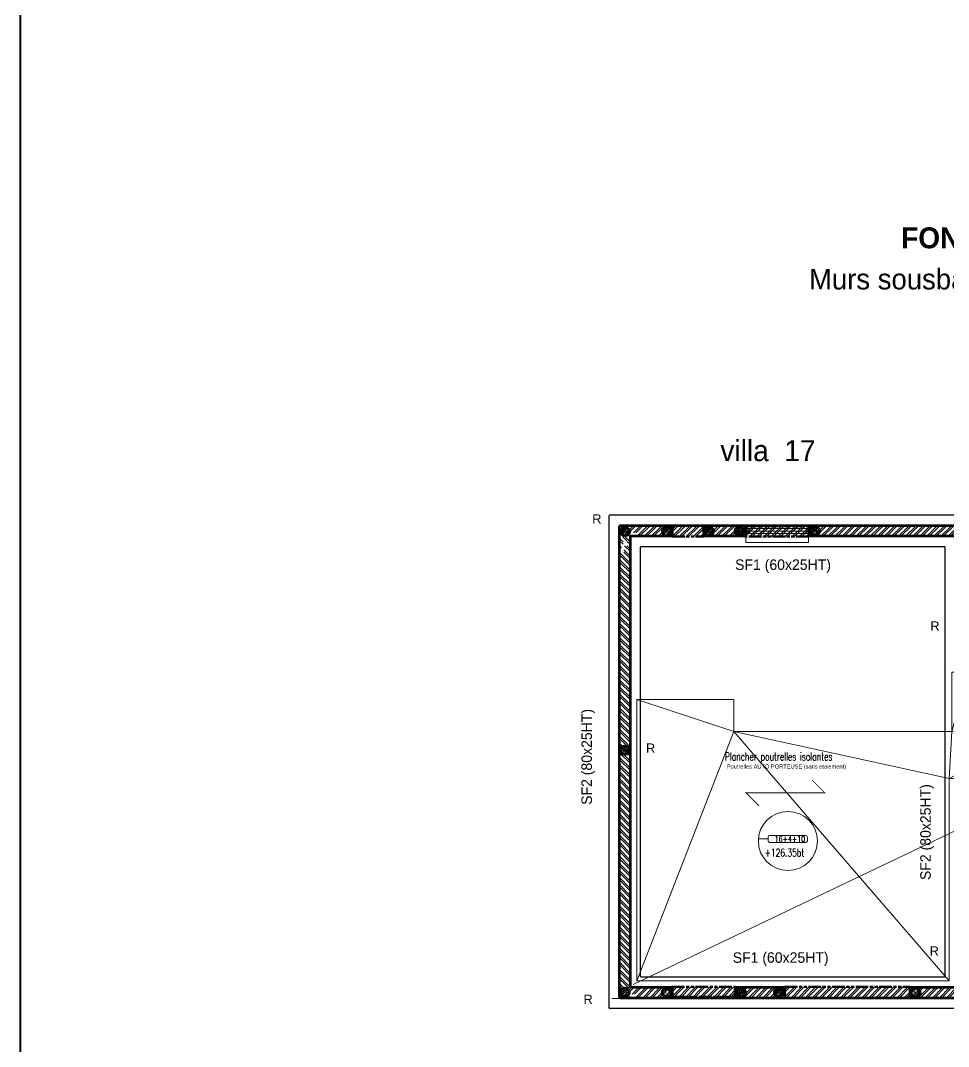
# Model space of a CAD drawing. Header units: metres. Extents: x -12536 to 12621, y -17191 to 9596.
# Drawn here: x -6160 to -4391, y -14143 to -12186 of the extents above; entities that cross this region are included whole.
import ezdxf
from ezdxf.enums import TextEntityAlignment as Align

# ---------------------------------------------------------------- set-up
doc = ezdxf.new("R2010")
doc.units = ezdxf.units.M
doc.header["$MEASUREMENT"] = 0
doc.linetypes.add('ACAD_ISO09W100', pattern=[45, 24, -3, 6, -3, 6, -3])
for name, color, linetype, lineweight in [('B-COT', 1, 'Continuous', 18), ('B-HAC', 8, 'Continuous', 9), ('B-HACH', 8, 'Continuous', 9), ('B-TEXT-NIVEAU', 3, 'Continuous', 20), ('B-TITRE POTEAUX', 7, 'Continuous', 60), ('B-VOILE-BA', 7, 'Continuous', 60), ('DALLE', 5, 'Continuous', 9)]:
    doc.layers.add(name, color=color, linetype=linetype, lineweight=lineweight)
doc.layers.add('Calque commun', color=7, linetype='Continuous')
doc.layers.add('Layer4', color=7, linetype='Continuous')
doc.styles.add('Arial', font='arial.ttf', dxfattribs={"height": 0.128})
doc.styles.add('Century Gothic', font='GOTHICB.TTF', dxfattribs={"height": 0.4})
doc.styles.add('Century Gothic4', font='GOTHIC.TTF', dxfattribs={"height": 0.4})
doc.styles.add('TEXTE100', font='romans.shx', dxfattribs={"width": 0.7, "height": 0.3})

# ---------------------------------------------------------------- blocks, each defined once
blk = doc.blocks.new('@PRES_1_$$_1-7')
at = {"layer": 'Calque commun', "color": 5, "linetype": 'Continuous', "lineweight": 5}
for p, q in [((0, 0.32), (1.2, 0.32)), ((1.2, 0.15), (0, 0.15)), ((1.2, 0.05), (0, 0.05)), ((0, 0), (1.2, 0)), ((0.05, 0.05), (0.05, 0.15)), ((0.05, 0.1), (1.15, 0.1)), ((1.15, 0.15), (1.15, 0.05))]:
    blk.add_line(p, q, dxfattribs=at)
blk = doc.blocks.new('@PRES_1_$$_1-8')
at = {"layer": 'Calque commun', "color": 7, "linetype": 'Continuous', "lineweight": 5}
blk.add_line((0, 0), (0, 0.32), dxfattribs=at)
blk = doc.blocks.new('@PRES_1_$$_1-9')
at = {"layer": 'Calque commun', "color": 7, "linetype": 'Continuous', "lineweight": 5}
blk.add_line((0, 0), (0, 0.32), dxfattribs=at)
blk = doc.blocks.new('INTER_2D_COMB3')
at = {"layer": 'Layer4', "color": 0, "linetype": 'ByBlock', "lineweight": -2}
for name in ['@PRES_1_$$_1-7', '@PRES_1_$$_1-8']:
    blk.add_blockref(name, (0, 0), dxfattribs=at)
at = {"layer": 'Layer4', "color": 0, "linetype": 'ByBlock', "lineweight": -2, "extrusion": (0, 0, -1), "xscale": -1, "yscale": -1, "zscale": -1, "rotation": 180}
blk.add_blockref('@PRES_1_$$_1-9', (-1.2, 0), dxfattribs=at)
blk = doc.blocks.new('PLACED_COMB3')
at = {"layer": 'Layer4', "color": 0, "linetype": 'ByBlock', "lineweight": -2}
blk.add_blockref('INTER_2D_COMB3', (0, 0), dxfattribs=at)

msp = doc.modelspace()

# ---------------------------------------------------------------- hatches: boundary and pattern name
at = {"layer": 'B-HAC'}
h = msp.add_hatch(dxfattribs=at)
h.set_pattern_fill('ANSI32', color=256)
h.set_pattern_definition([(45, (-67898.721, 78933.47), (-6.7351921, 6.7351921), []), (45, (-67894.231, 78933.47), (-6.7351921, 6.7351921), [])])
h.paths.add_polyline_path([(-5016.02, -13151.201), (-4357.176, -13151.277), (-4357.176, -13171.277), (-5016.02, -13171.201)])
h.paths.add_polyline_path([(-4996.858, -13169.116), (-4996.783, -13163.607), (-4986.44, -13163.607), (-4986.515, -13169.116)], flags=16)
h.paths.add_polyline_path([(-5009.015, -13165.206), (-5009.06, -13157.373), (-4999.788, -13157.347), (-4999.743, -13165.18)], flags=16)
h = msp.add_hatch(dxfattribs=at)
h.set_pattern_fill('ANSI32', color=256, angle=-90)
h.set_pattern_definition([(315, (87086.735, 49710.843), (6.7351921, 6.7351921), []), (315, (87086.735, 49706.353), (6.7351921, 6.7351921), [])])
h.paths.add_polyline_path([(-4997.936, -13171.858), (-4998.012, -14030.941), (-5018.012, -14030.941), (-5017.936, -13171.858)])
h.paths.add_polyline_path([(-5015.851, -13191.02), (-5010.342, -13191.094), (-5010.342, -13201.438), (-5015.851, -13201.363)], flags=16)
h.paths.add_polyline_path([(-5011.941, -13178.863), (-5004.108, -13178.818), (-5004.082, -13188.09), (-5011.915, -13188.135)], flags=16)
h = msp.add_hatch(dxfattribs=at)
h.set_pattern_fill('ANSI32', color=256)
h.set_pattern_definition([(45, (-67901.06, 78054.328), (-6.7351921, 6.7351921), []), (45, (-67896.57, 78054.328), (-6.7351921, 6.7351921), [])])
h.paths.add_polyline_path([(-5018.359, -14030.344), (-4359.515, -14030.42), (-4359.515, -14050.42), (-5018.359, -14050.344)])
h.paths.add_polyline_path([(-4999.197, -14048.258), (-4999.122, -14042.75), (-4988.779, -14042.75), (-4988.853, -14048.258)], flags=16)
h.paths.add_polyline_path([(-5011.354, -14044.349), (-5011.399, -14036.516), (-5002.127, -14036.49), (-5002.082, -14044.323)], flags=16)
at = {"layer": 'B-HACH', "ltscale": 0.225}
h = msp.add_hatch(dxfattribs=at)
h.set_pattern_fill('AR-CONC', color=256, scale=0.028, style=0)
h.set_pattern_definition([(50, (2926.5668, -1824.4993), (5.1011707, -0.4462944), [0.5334, -5.8674]), (355, (2926.567, -1824.4993), (-0.9867991, 5.349586), [0.42672, -4.69392]), (100.451, (2926.992, -1824.5365), (4.11439, 4.9032673), [0.45332, -4.98652]), (46.1842, (2926.567, -1823.077), (7.5902131, -1.1771852), [0.8001, -8.8011]), (96.6356, (2927.199, -1823.175), (6.6473186, 6.9279156), [0.67998, -7.47978]), (351.184, (2926.567, -1823.077), (6.647329, 6.9279033), [0.64008, -7.04088]), (21, (2927.278, -1823.4325), (4.2452166, -2.8634345), [0.5334, -5.8674]), (326, (2927.278, -1823.4325), (1.7304568, 5.157263), [0.42672, -4.69392]), (71.4514, (2927.6317, -1823.671), (5.9756617, 2.29384), [0.45332, -4.98652]), (37.5, (2926.5668, -1824.4993), (0.0864809, 2.3675411), [0, -4.637024, 0, -4.76504, 0, -4.7117]), (7.5, (2926.5668, -1824.4993), (1.87095055, 2.8050561), [0, -2.716784, 0, -4.530344, 0, -1.79578]), (327.5, (2924.9808, -1824.4993), (3.79653666, -0.16040483), [0, -1.778, 0, -5.54736, 0, -7.36092]), (317.5, (2924.2696, -1824.4993), (4.1476171, 0.71194175), [0, -2.3114, 0, -3.684016, 0, -5.22732])])
h.paths.add_polyline_path([(-4999.62, -13160.963, 1), (-5016.42, -13160.963, 1)])
h = msp.add_hatch(dxfattribs=at)
h.set_pattern_fill('AR-CONC', color=256, scale=0.028, style=0)
h.set_pattern_definition([(50, (3006.423, -1823.995), (5.1011707, -0.4462944), [0.5334, -5.8674]), (355, (3006.423, -1823.995), (-0.9867991, 5.349586), [0.42672, -4.69392]), (100.451, (3006.848, -1824.032), (4.11439, 4.9032673), [0.45332, -4.98652]), (46.1842, (3006.423, -1822.5725), (7.5902131, -1.1771852), [0.8001, -8.8011]), (96.6356, (3007.0554, -1822.6706), (6.6473186, 6.9279156), [0.67998, -7.47978]), (351.184, (3006.423, -1822.5725), (6.647329, 6.9279033), [0.64008, -7.04088]), (21, (3007.134, -1822.928), (4.2452166, -2.8634345), [0.5334, -5.8674]), (326, (3007.134, -1822.928), (1.7304568, 5.157263), [0.42672, -4.69392]), (71.4514, (3007.488, -1823.1667), (5.9756617, 2.29384), [0.45332, -4.98652]), (37.5, (3006.4229, -1823.9949), (0.0864809, 2.3675411), [0, -4.637024, 0, -4.76504, 0, -4.7117]), (7.5, (3006.423, -1823.9949), (1.87095055, 2.8050561), [0, -2.716784, 0, -4.530344, 0, -1.79578]), (327.5, (3004.837, -1823.9949), (3.79653666, -0.16040483), [0, -1.778, 0, -5.54736, 0, -7.36092]), (317.5, (3004.1257, -1823.995), (4.1476171, 0.71194175), [0, -2.3114, 0, -3.684016, 0, -5.22732])])
h.paths.add_polyline_path([(-4919.764, -13160.458, 1), (-4936.564, -13160.458, 1)])
h = msp.add_hatch(dxfattribs=at)
h.set_pattern_fill('AR-CONC', color=256, scale=0.028, style=0)
h.set_pattern_definition([(50, (3086.736, -1824.004), (5.1011707, -0.4462944), [0.5334, -5.8674]), (355, (3086.736, -1824.004), (-0.9867991, 5.349586), [0.42672, -4.69392]), (100.451, (3087.161, -1824.041), (4.11439, 4.9032673), [0.45332, -4.98652]), (46.1842, (3086.736, -1822.5816), (7.5902131, -1.1771852), [0.8001, -8.8011]), (96.6356, (3087.3684, -1822.68), (6.6473186, 6.9279156), [0.67998, -7.47978]), (351.184, (3086.736, -1822.582), (6.647329, 6.9279033), [0.64008, -7.04088]), (21, (3087.447, -1822.937), (4.2452166, -2.8634345), [0.5334, -5.8674]), (326, (3087.447, -1822.937), (1.7304568, 5.157263), [0.42672, -4.69392]), (71.4514, (3087.801, -1823.176), (5.9756617, 2.29384), [0.45332, -4.98652]), (37.5, (3086.7359, -1824.004), (0.0864809, 2.3675411), [0, -4.637024, 0, -4.76504, 0, -4.7117]), (7.5, (3086.7359, -1824.004), (1.87095055, 2.8050561), [0, -2.716784, 0, -4.530344, 0, -1.79578]), (327.5, (3085.1499, -1824.004), (3.79653666, -0.16040483), [0, -1.778, 0, -5.54736, 0, -7.36092]), (317.5, (3084.4387, -1824.004), (4.1476171, 0.71194175), [0, -2.3114, 0, -3.684016, 0, -5.22732])])
h.paths.add_polyline_path([(-4839.451, -13160.467, 1), (-4856.251, -13160.467, 1)])
h = msp.add_hatch(dxfattribs=at)
h.set_pattern_fill('AR-CONC', color=256, scale=0.028, style=0)
h.set_pattern_definition([(50, (3144.883, -1823.3014), (5.1011707, -0.4462944), [0.5334, -5.8674]), (355, (3144.883, -1823.3014), (-0.9867991, 5.349586), [0.42672, -4.69392]), (100.451, (3145.308, -1823.3386), (4.11439, 4.9032673), [0.45332, -4.98652]), (46.1842, (3144.883, -1821.879), (7.5902131, -1.1771852), [0.8001, -8.8011]), (96.6356, (3145.5154, -1821.977), (6.6473186, 6.9279156), [0.67998, -7.47978]), (351.184, (3144.883, -1821.879), (6.647329, 6.9279033), [0.64008, -7.04088]), (21, (3145.594, -1822.2346), (4.2452166, -2.8634345), [0.5334, -5.8674]), (326, (3145.594, -1822.2346), (1.7304568, 5.157263), [0.42672, -4.69392]), (71.4514, (3145.948, -1822.473), (5.9756617, 2.29384), [0.45332, -4.98652]), (37.5, (3144.8829, -1823.3014), (0.0864809, 2.3675411), [0, -4.637024, 0, -4.76504, 0, -4.7117]), (7.5, (3144.883, -1823.3014), (1.87095055, 2.8050561), [0, -2.716784, 0, -4.530344, 0, -1.79578]), (327.5, (3143.297, -1823.3014), (3.79653666, -0.16040483), [0, -1.778, 0, -5.54736, 0, -7.36092]), (317.5, (3142.5857, -1823.3014), (4.1476171, 0.71194175), [0, -2.3114, 0, -3.684016, 0, -5.22732])])
h.paths.add_polyline_path([(-4781.304, -13159.765, 1), (-4798.104, -13159.765, 1)])
h = msp.add_hatch(dxfattribs=at)
h.set_pattern_fill('AR-CONC', color=256, scale=0.028, style=0)
h.set_pattern_definition([(50, (3288.681, -1823.4875), (5.1011707, -0.4462944), [0.5334, -5.8674]), (355, (3288.681, -1823.4875), (-0.9867991, 5.349586), [0.42672, -4.69392]), (100.451, (3289.106, -1823.5247), (4.11439, 4.9032673), [0.45332, -4.98652]), (46.1842, (3288.681, -1822.065), (7.5902131, -1.1771852), [0.8001, -8.8011]), (96.6356, (3289.313, -1822.163), (6.6473186, 6.9279156), [0.67998, -7.47978]), (351.184, (3288.681, -1822.065), (6.647329, 6.9279033), [0.64008, -7.04088]), (21, (3289.392, -1822.4207), (4.2452166, -2.8634345), [0.5334, -5.8674]), (326, (3289.392, -1822.4207), (1.7304568, 5.157263), [0.42672, -4.69392]), (71.4514, (3289.746, -1822.6593), (5.9756617, 2.29384), [0.45332, -4.98652]), (37.5, (3288.6808, -1823.4875), (0.0864809, 2.3675411), [0, -4.637024, 0, -4.76504, 0, -4.7117]), (7.5, (3288.6808, -1823.4875), (1.87095055, 2.8050561), [0, -2.716784, 0, -4.530344, 0, -1.79578]), (327.5, (3287.0948, -1823.4875), (3.79653666, -0.16040483), [0, -1.778, 0, -5.54736, 0, -7.36092]), (317.5, (3286.3836, -1823.4875), (4.1476171, 0.71194175), [0, -2.3114, 0, -3.684016, 0, -5.22732])])
h.paths.add_polyline_path([(-4637.506, -13159.951, 1), (-4654.306, -13159.951, 1)])
h = msp.add_hatch(dxfattribs=at)
h.set_pattern_fill('AR-CONC', color=256, scale=0.028, style=0)
h.set_pattern_definition([(50, (2926.4552, -2241.334), (5.1011707, -0.4462944), [0.5334, -5.8674]), (355, (2926.455, -2241.334), (-0.9867991, 5.349586), [0.42672, -4.69392]), (100.451, (2926.8803, -2241.371), (4.11439, 4.9032673), [0.45332, -4.98652]), (46.1842, (2926.455, -2239.9116), (7.5902131, -1.1771852), [0.8001, -8.8011]), (96.6356, (2927.088, -2240.01), (6.6473186, 6.9279156), [0.67998, -7.47978]), (351.184, (2926.455, -2239.912), (6.647329, 6.9279033), [0.64008, -7.04088]), (21, (2927.1664, -2240.2672), (4.2452166, -2.8634345), [0.5334, -5.8674]), (326, (2927.1664, -2240.267), (1.7304568, 5.157263), [0.42672, -4.69392]), (71.4514, (2927.52, -2240.506), (5.9756617, 2.29384), [0.45332, -4.98652]), (37.5, (2926.4552, -2241.334), (0.0864809, 2.3675411), [0, -4.637024, 0, -4.76504, 0, -4.7117]), (7.5, (2926.4552, -2241.334), (1.87095055, 2.8050561), [0, -2.716784, 0, -4.530344, 0, -1.79578]), (327.5, (2924.8693, -2241.334), (3.79653666, -0.16040483), [0, -1.778, 0, -5.54736, 0, -7.36092]), (317.5, (2924.158, -2241.334), (4.1476171, 0.71194175), [0, -2.3114, 0, -3.684016, 0, -5.22732])])
h.paths.add_polyline_path([(-4999.732, -13577.797, 1), (-5016.532, -13577.797, 1)])
h = msp.add_hatch(dxfattribs=at)
h.set_pattern_fill('AR-CONC', color=256, scale=0.028, style=0)
h.set_pattern_definition([(50, (2926.1564, -2703.103), (5.1011707, -0.4462944), [0.5334, -5.8674]), (355, (2926.1564, -2703.103), (-0.9867991, 5.349586), [0.42672, -4.69392]), (100.451, (2926.5815, -2703.14), (4.11439, 4.9032673), [0.45332, -4.98652]), (46.1842, (2926.1564, -2701.6806), (7.5902131, -1.1771852), [0.8001, -8.8011]), (96.6356, (2926.789, -2701.779), (6.6473186, 6.9279156), [0.67998, -7.47978]), (351.184, (2926.156, -2701.681), (6.647329, 6.9279033), [0.64008, -7.04088]), (21, (2926.8676, -2702.0362), (4.2452166, -2.8634345), [0.5334, -5.8674]), (326, (2926.8676, -2702.036), (1.7304568, 5.157263), [0.42672, -4.69392]), (71.4514, (2927.2213, -2702.275), (5.9756617, 2.29384), [0.45332, -4.98652]), (37.5, (2926.1564, -2703.103), (0.0864809, 2.3675411), [0, -4.637024, 0, -4.76504, 0, -4.7117]), (7.5, (2926.1564, -2703.103), (1.87095055, 2.8050561), [0, -2.716784, 0, -4.530344, 0, -1.79578]), (327.5, (2924.5704, -2703.103), (3.79653666, -0.16040483), [0, -1.778, 0, -5.54736, 0, -7.36092]), (317.5, (2923.8592, -2703.103), (4.1476171, 0.71194175), [0, -2.3114, 0, -3.684016, 0, -5.22732])])
h.paths.add_polyline_path([(-5000.031, -14039.566, 1), (-5016.831, -14039.566, 1)])
h = msp.add_hatch(dxfattribs=at)
h.set_pattern_fill('AR-CONC', color=256, scale=0.028, style=0)
h.set_pattern_definition([(50, (3005.741, -2703.4853), (5.1011707, -0.4462944), [0.5334, -5.8674]), (355, (3005.741, -2703.4853), (-0.9867991, 5.349586), [0.42672, -4.69392]), (100.451, (3006.166, -2703.5225), (4.11439, 4.9032673), [0.45332, -4.98652]), (46.1842, (3005.741, -2702.063), (7.5902131, -1.1771852), [0.8001, -8.8011]), (96.6356, (3006.3736, -2702.161), (6.6473186, 6.9279156), [0.67998, -7.47978]), (351.184, (3005.741, -2702.063), (6.647329, 6.9279033), [0.64008, -7.04088]), (21, (3006.4523, -2702.4185), (4.2452166, -2.8634345), [0.5334, -5.8674]), (326, (3006.4523, -2702.4185), (1.7304568, 5.157263), [0.42672, -4.69392]), (71.4514, (3006.806, -2702.657), (5.9756617, 2.29384), [0.45332, -4.98652]), (37.5, (3005.7411, -2703.4853), (0.0864809, 2.3675411), [0, -4.637024, 0, -4.76504, 0, -4.7117]), (7.5, (3005.741, -2703.4853), (1.87095055, 2.8050561), [0, -2.716784, 0, -4.530344, 0, -1.79578]), (327.5, (3004.1551, -2703.4853), (3.79653666, -0.16040483), [0, -1.778, 0, -5.54736, 0, -7.36092]), (317.5, (3003.444, -2703.4853), (4.1476171, 0.71194175), [0, -2.3114, 0, -3.684016, 0, -5.22732])])
h.paths.add_polyline_path([(-4920.446, -14039.949, 1), (-4937.246, -14039.949, 1)])
h = msp.add_hatch(dxfattribs=at)
h.set_pattern_fill('AR-CONC', color=256, scale=0.028, style=0)
h.set_pattern_definition([(50, (3147.768, -2703.3288), (5.1011707, -0.4462944), [0.5334, -5.8674]), (355, (3147.768, -2703.329), (-0.9867991, 5.349586), [0.42672, -4.69392]), (100.451, (3148.193, -2703.366), (4.11439, 4.9032673), [0.45332, -4.98652]), (46.1842, (3147.768, -2701.9064), (7.5902131, -1.1771852), [0.8001, -8.8011]), (96.6356, (3148.4006, -2702.0045), (6.6473186, 6.9279156), [0.67998, -7.47978]), (351.184, (3147.768, -2701.906), (6.647329, 6.9279033), [0.64008, -7.04088]), (21, (3148.4792, -2702.262), (4.2452166, -2.8634345), [0.5334, -5.8674]), (326, (3148.479, -2702.262), (1.7304568, 5.157263), [0.42672, -4.69392]), (71.4514, (3148.833, -2702.5006), (5.9756617, 2.29384), [0.45332, -4.98652]), (37.5, (3147.768, -2703.3288), (0.0864809, 2.3675411), [0, -4.637024, 0, -4.76504, 0, -4.7117]), (7.5, (3147.768, -2703.3288), (1.87095055, 2.8050561), [0, -2.716784, 0, -4.530344, 0, -1.79578]), (327.5, (3146.182, -2703.3288), (3.79653666, -0.16040483), [0, -1.778, 0, -5.54736, 0, -7.36092]), (317.5, (3145.471, -2703.3288), (4.1476171, 0.71194175), [0, -2.3114, 0, -3.684016, 0, -5.22732])])
h.paths.add_polyline_path([(-4778.419, -14039.792, 1), (-4795.219, -14039.792, 1)])
h = msp.add_hatch(dxfattribs=at)
h.set_pattern_fill('AR-CONC', color=256, scale=0.028, style=0)
h.set_pattern_definition([(50, (3219.729, -2703.3288), (5.1011707, -0.4462944), [0.5334, -5.8674]), (355, (3219.729, -2703.329), (-0.9867991, 5.349586), [0.42672, -4.69392]), (100.451, (3220.154, -2703.366), (4.11439, 4.9032673), [0.45332, -4.98652]), (46.1842, (3219.729, -2701.9064), (7.5902131, -1.1771852), [0.8001, -8.8011]), (96.6356, (3220.3616, -2702.0045), (6.6473186, 6.9279156), [0.67998, -7.47978]), (351.184, (3219.729, -2701.906), (6.647329, 6.9279033), [0.64008, -7.04088]), (21, (3220.4403, -2702.262), (4.2452166, -2.8634345), [0.5334, -5.8674]), (326, (3220.4403, -2702.262), (1.7304568, 5.157263), [0.42672, -4.69392]), (71.4514, (3220.794, -2702.5006), (5.9756617, 2.29384), [0.45332, -4.98652]), (37.5, (3219.729, -2703.3288), (0.0864809, 2.3675411), [0, -4.637024, 0, -4.76504, 0, -4.7117]), (7.5, (3219.729, -2703.3288), (1.87095055, 2.8050561), [0, -2.716784, 0, -4.530344, 0, -1.79578]), (327.5, (3218.1431, -2703.3288), (3.79653666, -0.16040483), [0, -1.778, 0, -5.54736, 0, -7.36092]), (317.5, (3217.432, -2703.3288), (4.1476171, 0.71194175), [0, -2.3114, 0, -3.684016, 0, -5.22732])])
h.paths.add_polyline_path([(-4706.458, -14039.792, 1), (-4723.258, -14039.792, 1)])
h = msp.add_hatch(dxfattribs=at)
h.set_pattern_fill('AR-CONC', color=256, scale=0.028, style=0)
h.set_pattern_definition([(50, (3480.441, -2703.596), (5.1011707, -0.4462944), [0.5334, -5.8674]), (355, (3480.441, -2703.596), (-0.9867991, 5.349586), [0.42672, -4.69392]), (100.451, (3480.866, -2703.633), (4.11439, 4.9032673), [0.45332, -4.98652]), (46.1842, (3480.441, -2702.1735), (7.5902131, -1.1771852), [0.8001, -8.8011]), (96.6356, (3481.0735, -2702.2716), (6.6473186, 6.9279156), [0.67998, -7.47978]), (351.184, (3480.441, -2702.1735), (6.647329, 6.9279033), [0.64008, -7.04088]), (21, (3481.1522, -2702.529), (4.2452166, -2.8634345), [0.5334, -5.8674]), (326, (3481.152, -2702.529), (1.7304568, 5.157263), [0.42672, -4.69392]), (71.4514, (3481.506, -2702.7677), (5.9756617, 2.29384), [0.45332, -4.98652]), (37.5, (3480.441, -2703.5959), (0.0864809, 2.3675411), [0, -4.637024, 0, -4.76504, 0, -4.7117]), (7.5, (3480.441, -2703.596), (1.87095055, 2.8050561), [0, -2.716784, 0, -4.530344, 0, -1.79578]), (327.5, (3478.855, -2703.5959), (3.79653666, -0.16040483), [0, -1.778, 0, -5.54736, 0, -7.36092]), (317.5, (3478.144, -2703.596), (4.1476171, 0.71194175), [0, -2.3114, 0, -3.684016, 0, -5.22732])])
h.paths.add_polyline_path([(-4445.746, -14040.059, 1), (-4462.546, -14040.059, 1)])

# ---------------------------------------------------------------- linework, layer by layer
at = {"color": 3, "lineweight": 40}
msp.add_lwpolyline([(-6160.5, -10230.137), (304, -10230.137), (304, -17190.637), (-6160.5, -17190.637)], close=True, dxfattribs=at)
at = {"layer": 'B-COT'}
for p, q in [((-4657.913, -13149.17), (-5007.04, -13149.17)), ((-4465.13, -14051.489), (-5033.2, -14051.489))]:
    msp.add_line(p, q, dxfattribs=at)
at = {"layer": 'B-COT', "color": 6, "linetype": 'ACAD_ISO09W100', "lineweight": 50}
for points in [[(-4918.027, -13170.235), (-4858.009, -13170.235), (-4858.009, -13149.931), (-4918.027, -13149.931)], [(-4779.502, -13150.446), (-4658.103, -13150.446), (-4658.103, -13170.196), (-4779.502, -13170.196)], [(-4918.585, -14029.364), (-4798.366, -14029.364), (-4798.366, -14048.36), (-4918.585, -14048.36)], [(-4703.321, -14029.364), (-4465.452, -14029.364), (-4465.452, -14050.413), (-4703.321, -14050.413)]]:
    msp.add_lwpolyline(points, close=True, dxfattribs=at)
at = {"layer": 'B-TEXT-NIVEAU', "color": 6}
for p, q in [((-4992.815, -14024.535), (-4272.07, -13680.639, -34.014)), ((-4735.527, -13747.111, -34.014), (-4753.816, -13747.111, -34.014)), ((-4735.527, -13750.74, -34.014), (-4735.527, -13743.481, -34.014)), ((-4732.527, -13740.481, -34.014), (-4663.321, -13740.481, -34.014)), ((-4660.321, -13743.481, -34.014), (-4660.321, -13750.74, -34.014)), ((-4663.321, -13753.74, -34.014), (-4732.527, -13753.74, -34.014))]:
    msp.add_line(p, q, dxfattribs=at)
msp.add_circle((-4697.597, -13750.939, -34.014), 56.35, dxfattribs=at)
for centre, start, end in [((-4732.527, -13743.481, -34.014), 90, 180), ((-4732.527, -13750.74, -34.014), 180, 270), ((-4663.321, -13743.481, -34.014), 0, 90), ((-4663.321, -13750.74, -34.014), 270, 0)]:
    msp.add_arc(centre, 3, start, end, dxfattribs=at)
at = {"layer": 'B-VOILE-BA', "color": 2, "lineweight": 30}
for p, q in [((-5038.339, -14069.431), (-5038.339, -13130.431)), ((-4338.585, -13129.931), (-5037.839, -13129.931)), ((-4978.339, -14009.431), (-4978.339, -13190.431)), ((-4398.584, -13189.931), (-4977.839, -13189.931)), ((-4398.084, -14009.431), (-4398.084, -13190.431)), ((-4977.839, -14009.931), (-4398.584, -14009.931)), ((-5037.839, -14069.931), (-4338.584, -14069.931))]:
    msp.add_line(p, q, dxfattribs=at)
at = {"layer": 'B-VOILE-BA'}
for p, q in [((-5018.339, -14049.431), (-5018.339, -13150.431)), ((-4358.585, -13149.931), (-5017.839, -13149.931)), ((-4658.084, -13149.931), (-4658.084, -13170.428)), ((-4378.085, -13169.931), (-4658.084, -13169.931)), ((-4464.084, -14049.931), (-4464.084, -14029.931)), ((-4464.084, -14029.931), (-4378.084, -14029.931)), ((-5017.839, -14049.931), (-4358.584, -14049.931))]:
    msp.add_line(p, q, dxfattribs=at)
for points in [[(-4918.084, -13149.931, 0), (-4918.084, -13169.931, 0), (-4998.084, -13169.931, 0), (-4998.084, -14029.931, 0), (-4918.084, -14029.931, 0), (-4918.084, -14049.931, 0)], [(-4778.084, -13149.931, 0), (-4778.084, -13169.931, 0), (-4858.084, -13169.931, 0), (-4858.084, -13149.931, 0)], [(-4798.084, -14049.931, 0), (-4798.084, -14029.931, 0), (-4704.084, -14029.931, 0), (-4704.084, -14049.931, 0)]]:
    msp.add_polyline3d(points, dxfattribs=at)
for centre in [(-5008.02, -13160.963), (-4928.164, -13160.458), (-4847.851, -13160.467), (-4789.704, -13159.765), (-4645.906, -13159.951), (-5008.132, -13577.797), (-5008.431, -14039.566), (-4928.846, -14039.949), (-4786.819, -14039.792), (-4714.858, -14039.792), (-4454.146, -14040.059)]:
    msp.add_circle(centre, 8.4, dxfattribs=at)
at = {"layer": 'B-VOILE-BA', "color": 2, "lineweight": 30}
for centre, start, end in [((-5037.839, -13130.431), 90, 180), ((-4977.839, -13190.431), 90, 180), ((-4398.584, -13190.431), 0, 90), ((-4977.839, -14009.431), 180, 270), ((-4398.584, -14009.431), 270, 0), ((-5037.839, -14069.431), 180, 270)]:
    msp.add_arc(centre, 0.5, start, end, dxfattribs=at)
at = {"layer": 'B-VOILE-BA'}
for centre, start, end in [((-5017.839, -13150.431), 90, 180), ((-5017.839, -14049.431), 180, 270)]:
    msp.add_arc(centre, 0.5, start, end, dxfattribs=at)
at = {"layer": 'DALLE', "const_width": 1.68}
msp.add_lwpolyline([(-4651.961, -13634.385), (-4627.028, -13659.297), (-4777.13, -13659.297), (-4752.37, -13684.035)], dxfattribs=at)

# ---------------------------------------------------------------- block references
at = {"layer": 'B-VOILE-BA', "extrusion": (0, 0, -1), "xscale": -100, "yscale": -100, "zscale": -100}
msp.add_blockref('PLACED_COMB3', (4778.084, -13149.931), dxfattribs=at)

# ---------------------------------------------------------------- texts
at = {"color": 6, "lineweight": 40, "style": 'Century Gothic4'}
msp.add_text('Poutrelles AUTO PORTEUSE (sans etaiement) ', height=7.84, dxfattribs=at).set_placement((-4814.143, -13612.827))
at = {"layer": 'B-TEXT-NIVEAU', "style": 'TEXTE100', "width": 0.7}
for s, height, p in [('Plancher poutrelles isolantes', 15, (-4817.639, -13597.443, -34.014)), ('16+4+10', 10.5, (-4723.151, -13752.313, -34.014)), ('+126.35bt', 15, (-4741.745, -13780.787, -34.014))]:
    msp.add_text(s, height=height, dxfattribs=at).set_placement(p)
at = {"layer": 'B-TITRE POTEAUX', "style": 'Arial'}
for p in [(-5070.598, -13145.641, -34.014), (-4426.076, -13349.796, -34.014), (-4968.259, -13582.501, -34.014), (-4427.455, -13969.392, -34.014), (-5087.26, -14061.598, -34.014)]:
    msp.add_text('R', height=17.5, dxfattribs=at).set_placement(p)
at = {"layer": 'B-VOILE-BA', "style": 'Century Gothic'}
msp.add_text('FONDATIONS ET HT DES VS', height=40, dxfattribs=at).set_placement((-4481.738, -12580.814), align=Align.TOP_LEFT)
at = {"layer": 'B-VOILE-BA', "color": 1, "style": 'Century Gothic4'}
msp.add_text('Murs sousbassements : Agglos à bancher', height=39.2, dxfattribs=at).set_placement((-4657.367, -12699.234))
at = {"layer": 'B-VOILE-BA', "style": 'Century Gothic4'}
for s, height, p in [('villa  17', 40, (-4826.259, -13026.663)), ('SF1 (60x25HT)', 20, (-4798.271, -13233.998)), ('SF1 (60x25HT)', 20, (-4802.852, -13983.24))]:
    msp.add_text(s, height=height, dxfattribs=at).set_placement(p)
for p in [(-5071.25, -13682.002), (-4425.306, -13825.442)]:
    msp.add_text('SF2 (80x25HT)', height=20, rotation=90, dxfattribs=at).set_placement(p)

# ---------------------------------------------------------------- meshes
at = {"layer": 'Calque commun', "color": 9, "linetype": 'Continuous', "lineweight": 5}
mesh = msp.add_polyface(dxfattribs=at)
corners = [(-4227.871, -13363.931), (-4354.871, -13428.931), (-4227.871, -13545.935), (-4800.872, -13541.935), (-4985.87, -14017.93), (-4389.872, -14017.93), (-4985.87, -13480.936), (-4384.871, -13428.931), (-4384.871, -13541.935), (-4389.873, -13631.935), (-4800.872, -13480.936), (-4354.871, -13363.931), (-4163.871, -13545.935), (-4163.871, -13631.669)]
mesh.append_faces([[corners[k] for k in face] for face in [(0, 1, 2)]], dxfattribs={"vtx0": -1, "vtx1": -1, "color": 9})
mesh.append_faces([[corners[k] for k in face] for face in [(8, 9, 2), (8, 2, 1)]], dxfattribs={"vtx0": -1, "vtx1": -1, "vtx2": -1, "color": 9})
mesh.append_faces([[corners[k] for k in face] for face in [(3, 4, 5), (3, 6, 4), (3, 5, 9)]], dxfattribs={"vtx0": -1, "vtx2": -1, "color": 9})
mesh.append_faces([[corners[k] for k in face] for face in [(7, 8, 1), (12, 2, 13)]], dxfattribs={"vtx1": -1, "color": 9})
mesh.append_faces([[corners[k] for k in face] for face in [(9, 13, 2), (8, 3, 9)]], dxfattribs={"vtx1": -1, "vtx2": -1, "color": 9})
mesh.append_faces([[corners[k] for k in face] for face in [(3, 10, 6), (0, 11, 1)]], dxfattribs={"vtx2": -1, "color": 9})

doc.saveas('drawing.dxf')
